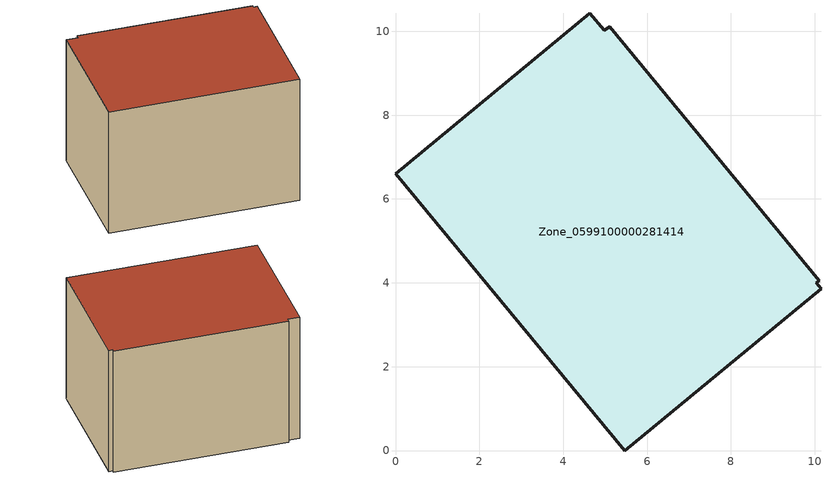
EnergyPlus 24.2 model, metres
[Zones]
Zone_0599100000281414
 floor ground (C_G): 10.15,3.86 5.47,0 0,6.6 4.63,10.43 4.97,10.02 5.11,10.11 10.11,4.06 10.03,4 z2.73
 wall outside (C_F): 5.47,0 10.15,3.86 10.03,4 10.11,4.06 5.11,10.11 4.97,10.02 4.63,10.43 0,6.6 5.47,0 z2.73:8.86
 roof outside (C_R): 10.11,4.06 5.11,10.11 4.97,10.02 4.63,10.43 0,6.6 5.47,0 10.15,3.86 10.03,4 z8.86
[BUILDING]
Pand.0599100000281414: North Axis=0; Terrain=City; Loads Convergence Tolerance Value=0.04; Temperature Convergence Tolerance Value=0.4; Solar Distribution=FullExterior; Maximum Number of Warmup Days=25; Minimum Number of Warmup Days=1
[Site:Location]
Rotterdam.The.Hague.AP_ZH_NLD Design_Conditions: Latitude=51.96; Longitude=4.45; Time Zone=1; Elevation=-4.5
[SITE:GROUNDTEMPERATURE:BUILDINGSURFACE]
18, 18, 18, 18, 18, 18, 18, 18, 18, 18, 18, 18
[MATERIAL] Thermal Absorptance=0.9; Solar Absorptance=0.7; Visible Absorptance=0.7
Name | Roughness | Thickness | Conductivity | Density | Specific Heat
G.TC.1946-1964 | MediumSmooth | 0.15 | 1 | 540 | 1210
F.TC.1946-1964 | Rough | 0.3 | 0.857143 | 1920 | 840
R.TC.1946-1964 | MediumRough | 0.2 | 0.235294 | 1500 | 1000
[CONSTRUCTION]
C_G: G.TC.1946-1964
C_F: F.TC.1946-1964
C_R: R.TC.1946-1964
[ZONE]
Zone_0599100000281414: Type=1; Multiplier=1; Ceiling Height=Autocalculate; Volume=Autocalculate; Floor Area=autocalculate; Part of Total Floor Area=Yes
[ZONEINFILTRATION:DESIGNFLOWRATE]
Infil_Zone_0599100000281414: Zone or ZoneList or Space or SpaceList=Zone_0599100000281414; Schedule=AlwaysOn; Design Flow Rate Calculation Method=Flow/Area; Flow Rate per Floor Area=0.003; Constant Term Coefficient=1; Temperature Term Coefficient=0; Velocity Term Coefficient=0; Velocity Squared Term Coefficient=0
[HVACTEMPLATE:ZONE:IDEALLOADSAIRSYSTEM]
Zone_0599100000281414: Maximum Heating Supply Air Temperature=50; Minimum Cooling Supply Air Temperature=13; Maximum Heating Supply Air Humidity Ratio=0.0156; Minimum Cooling Supply Air Humidity Ratio=0.0077; Heating Limit=NoLimit; Cooling Limit=NoLimit; Dehumidification Control Type=ConstantSensibleHeatRatio; Cooling Sensible Heat Ratio=0.7; Dehumidification Setpoint=60; Humidification Control Type=None; Humidification Setpoint=30; Outdoor Air Method=None; Outdoor Air Flow Rate per Person=0.00944; Outdoor Air Flow Rate per Zone Floor Area=0; Outdoor Air Flow Rate per Zone=0; Demand Controlled Ventilation Type=None; Outdoor Air Economizer Type=NoEconomizer; Heat Recovery Type=None; Sensible Heat Recovery Effectiveness=0.7; Latent Heat Recovery Effectiveness=0.65
[ZONECONTROL:THERMOSTAT]
ThermostatControl_Zone_0599100000281414: Zone or ZoneList=Zone_0599100000281414; Control Type Schedule=DualSetpointControlType; Control 1=Thermostat_Zone_0599100000281414; Temperature Difference Between Cutout And Setpoint=0
[THERMOSTATSETPOINT:DUALSETPOINT]
Thermostat_Zone_0599100000281414: Heating Setpoint Temperature Schedule=HeatingSetpoint_Zone_0599100000281414; Cooling Setpoint Temperature Schedule=CoolingSetpoint_Zone_0599100000281414
[SCHEDULE:COMPACT]
HeatingSetpoint_Zone_0599100000281414: Through: 12/31, For: AllDays, Until: 24:00, 21
CoolingSetpoint_Zone_0599100000281414: Through: 12/31, For: AllDays, Until: 24:00, 24
DualSetpointControlType: Through: 12/31, For: AllDays, Until: 24:00, 4
AlwaysOn: Through: 12/31, For: AllDays, Until: 24:00, 1
